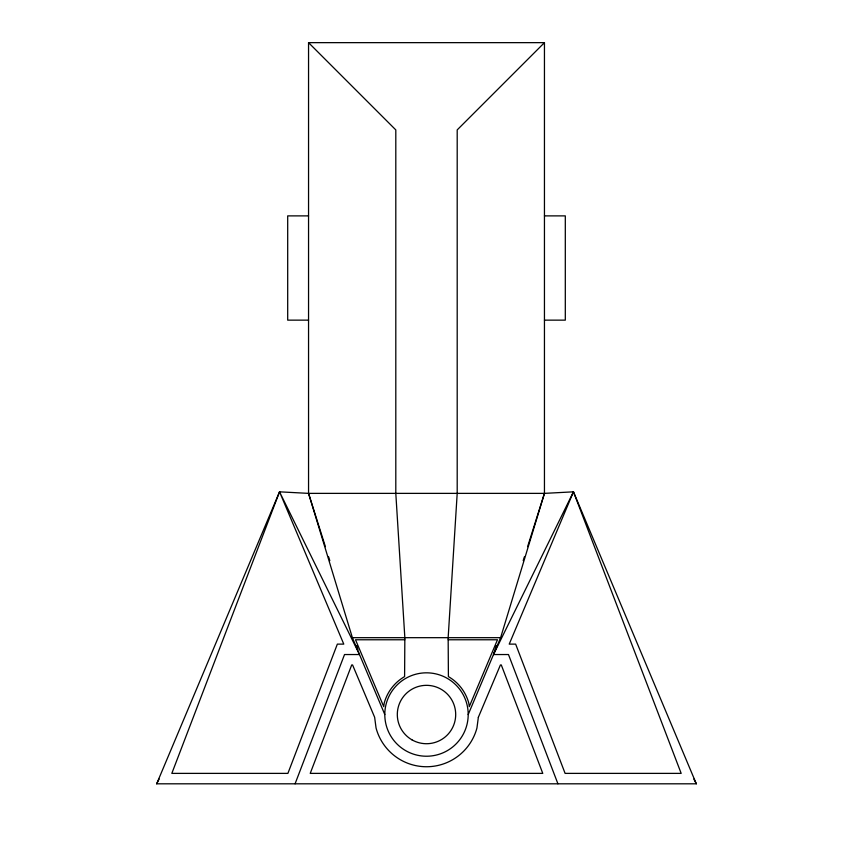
<?xml version="1.0" encoding="UTF-8"?>
<svg xmlns="http://www.w3.org/2000/svg" width="853" height="853" viewBox="0 0 853 853"><rect width="100%" height="100%" fill="white"/><g stroke="black" fill="none" stroke-linecap="round" stroke-linejoin="round"><path stroke-width="1.28" d="M468.201 714.526A41.701 41.701 0 0 0 405.644 678.412A41.701 41.701 0 0 0 405.644 750.64A41.701 41.701 0 0 0 468.201 714.526L500.615 637.681L544.449 493.375L544.449 42.65L308.551 42.65L308.551 493.375L352.385 637.681L384.799 714.526M557.926 783.811L508.473 654.539L493.503 654.539L496.318 645.657M523.188 560.634L524.392 556.828M527.602 546.677L544.449 493.375L573.461 491.829L696.325 783.811L156.675 783.811L279.539 491.829L308.551 493.375L544.449 493.375M279.539 491.829L171.826 773.383L287.898 773.383L337.351 644.122L343.78 644.122L279.539 491.829L359.497 654.539L344.527 654.539L295.074 783.811M573.461 491.829L509.22 644.122L515.649 644.122L565.102 773.383L681.174 773.383L573.461 491.829L493.503 654.539M156.675 783.811L159.138 779.088M544.449 42.65L457.197 129.912L457.197 493.375L448.156 637.681L448.401 676.6A43.802 43.802 0 0 1 468.809 703.192L469.267 706.647L497.48 639.771L448.166 639.771M308.551 215.884L287.696 215.884L287.696 320.142L308.551 320.142M544.449 215.884L565.304 215.884L565.304 320.142L544.449 320.142M352.385 637.681L500.615 637.681M404.834 639.771L355.52 639.771L383.733 706.647L384.191 703.192A43.802 43.802 0 0 1 404.599 676.6L404.844 637.681L395.803 493.375L395.803 129.912L308.551 42.65M693.862 779.088L696.325 783.811M308.551 493.375L325.398 546.677M328.608 556.828L329.812 560.634M356.682 645.657L357.887 649.464M478.352 717.288L476.934 728.046A52.214 52.214 0 0 1 376.066 728.046L374.648 717.288L352.577 664.967L351.703 664.967L310.225 773.383L542.775 773.383L501.297 664.967L500.423 664.967L478.352 717.288M411.903 739.807A29.194 29.194 0 0 0 455.694 714.526A29.194 29.194 0 0 0 411.903 689.245A29.194 29.194 0 0 0 411.903 739.807"/></g></svg>
